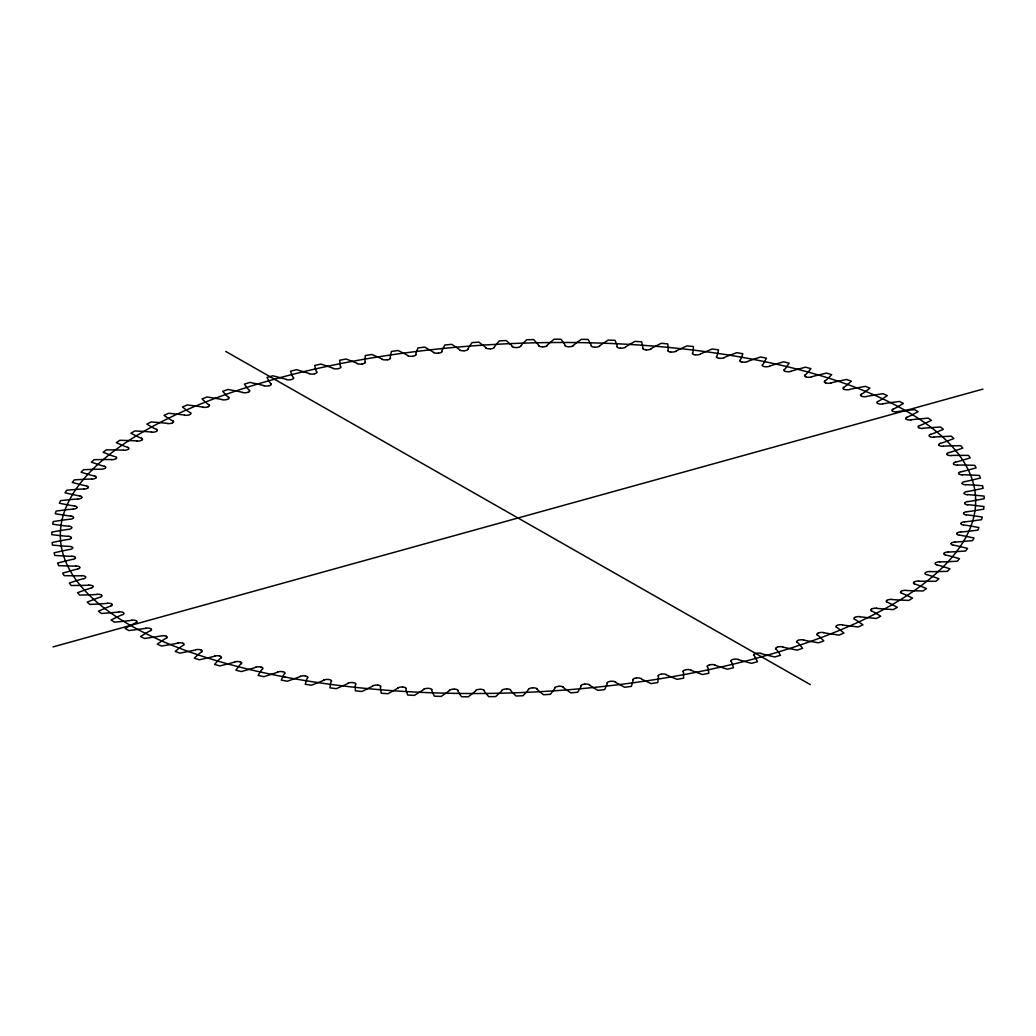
<?xml version="1.0" encoding="UTF-8"?>
<svg xmlns="http://www.w3.org/2000/svg" width="1036" height="1036" viewBox="0 0 1036 1036"><rect width="100%" height="100%" fill="white"/><g stroke="black" fill="none" stroke-linecap="round" stroke-linejoin="round"><path stroke-width="1.5" d="M380.458 686.713L380.458 686.777A144.47 55.05 -2.5 0 0 380.51 688.888L381.261 693.226L383.462 693.395L387.891 693.731L394.794 689.976A144.47 55.05 -2.5 0 0 397.707 688.215L398.122 687.956M390.222 358.158L390.235 357.86A144.47 55.05 -2.5 0 1 390.404 355.866L391.414 351.463L393.641 351.139L398.096 350.518L404.791 353.82A144.47 55.05 -2.5 0 1 407.601 355.4L407.99 355.633M633.087 679.681L633.048 679.979A144.47 55.05 -2.5 0 1 632.724 681.986L631.377 686.376L629.137 686.674L624.656 687.257L618.233 683.864A144.47 55.05 -2.5 0 1 615.552 682.258L615.177 682.012M668.078 350.544L668.103 350.259A144.47 55.05 -2.5 0 0 668.194 348.264L667.793 343.9L665.604 343.693L661.214 343.317L654.04 346.995A144.47 55.05 -2.5 0 0 651.009 348.731L650.634 348.964M355.555 684.2L355.529 684.356A144.47 55.05 -2.5 0 0 355.27 686.454L355.335 690.844L357.498 691.064L361.836 691.504L369.269 687.878A144.47 55.05 -2.5 0 0 372.429 686.182L372.882 685.923M415.76 354.623L415.812 354.325A144.47 55.05 -2.5 0 1 416.291 352.331L417.961 347.928L420.215 347.656L424.734 347.125L430.872 350.608A144.47 55.05 -2.5 0 1 433.424 352.253L433.786 352.486M607.368 682.944L607.303 683.19A144.47 55.05 -2.5 0 1 606.656 685.236L604.648 689.626L602.382 689.872L597.837 690.352L591.983 686.79A144.47 55.05 -2.5 0 1 589.575 685.12L589.277 684.9M692.695 353.276L692.773 352.978A144.47 55.05 -2.5 0 0 693.175 350.971L693.447 346.581L691.297 346.335L687.01 345.856L679.318 349.391A144.47 55.05 -2.5 0 0 676.042 351.062L675.86 351.152M441.647 351.618L441.737 351.359A144.47 55.05 -2.5 0 1 442.527 349.365L444.858 344.988L447.138 344.768L451.709 344.34L457.264 347.966A144.47 55.05 -2.5 0 1 459.544 349.663L459.855 349.922M331.222 681.196L331.144 681.416A144.47 55.05 -2.5 0 0 330.575 683.449L329.979 687.852L332.09 688.124L336.324 688.668L344.263 685.197A144.47 55.05 -2.5 0 0 347.669 683.566L348.148 683.32M716.731 356.565L716.847 356.267A144.47 55.05 -2.5 0 0 717.547 354.273L718.492 349.87L712.224 348.977L704.04 352.357A144.47 55.05 -2.5 0 0 700.53 353.962L700.336 354.053M581.338 685.625L581.261 685.806A144.47 55.05 -2.5 0 1 580.277 687.904L577.609 692.268L575.33 692.462L570.745 692.838L565.475 689.147A144.47 55.05 -2.5 0 1 563.338 687.412L563.079 687.179M307.524 677.622L307.394 677.881A144.47 55.05 -2.5 0 0 306.539 679.875L305.257 684.278L311.447 685.236L319.852 681.947A144.47 55.05 -2.5 0 0 323.478 680.38L323.996 680.134M467.78 349.261L467.922 348.964A144.47 55.05 -2.5 0 1 469.01 346.982L472.015 342.631L474.307 342.463L478.904 342.139L483.864 345.907A144.47 55.05 -2.5 0 1 485.858 347.669L486.13 347.928M740.131 360.295L740.235 360.114A144.47 55.05 -2.5 0 0 741.232 358.119L742.851 353.729L736.751 352.693L728.127 355.905A144.47 55.05 -2.5 0 0 724.397 357.433L723.853 357.666M555.089 687.723L554.972 687.943A144.47 55.05 -2.5 0 1 553.69 690.002L550.375 694.314L548.07 694.457L543.46 694.742L538.811 690.908A144.47 55.05 -2.5 0 1 536.959 689.108L536.7 688.849M284.563 673.478L284.447 673.659A144.47 55.05 -2.5 0 0 283.229 675.744L281.287 680.134L287.27 681.235L296.128 678.114A144.47 55.05 -2.5 0 0 299.961 676.625L300.518 676.404M494.107 347.448L494.289 347.151A144.47 55.05 -2.5 0 1 495.674 345.182L499.313 340.896L501.618 340.779L506.241 340.546L510.58 344.444A144.47 55.05 -2.5 0 1 512.289 346.257L512.522 346.529M528.723 689.251L528.515 689.536A144.47 55.05 -2.5 0 1 526.974 691.491L523.025 695.752L520.72 695.842L516.096 696.024L512.069 692.074A144.47 55.05 -2.5 0 1 510.502 690.222L510.295 689.95M762.638 364.801L762.846 364.504A144.47 55.05 -2.5 0 0 764.154 362.535L766.433 358.145L760.541 356.98L751.476 360.01A144.47 55.05 -2.5 0 0 747.539 361.46L747.189 361.59M262.38 668.855L262.289 668.958A144.47 55.05 -2.5 0 0 260.722 671.069L258.119 675.433L263.895 676.676L273.154 673.75A144.47 55.05 -2.5 0 0 277.195 672.338L277.777 672.118M520.512 346.218L520.732 345.933A144.47 55.05 -2.5 0 1 522.416 343.991L526.689 339.756L528.995 339.691L533.605 339.575L537.321 343.576A144.47 55.05 -2.5 0 1 538.733 345.441L538.927 345.713M502.318 690.17L502.188 690.313A144.47 55.05 -2.5 0 1 500.233 692.398L495.661 696.58L493.356 696.619L488.746 696.697L485.353 692.631A144.47 55.05 -2.5 0 1 484.084 690.753L483.916 690.468M784.369 369.71L784.628 369.425A144.47 55.05 -2.5 0 0 786.22 367.469L789.16 363.131L783.488 361.81L774.034 364.646A144.47 55.05 -2.5 0 0 769.89 366.019L769.528 366.148M546.93 345.558L547.176 345.312A144.47 55.05 -2.5 0 1 549.145 343.382L554.027 339.238L556.332 339.225L560.929 339.212L563.998 343.317A144.47 55.05 -2.5 0 1 565.112 345.221L565.267 345.493M241.129 663.636L240.922 663.856A144.47 55.05 -2.5 0 0 239.109 665.863L235.845 670.188L241.388 671.561L251.036 668.829A144.47 55.05 -2.5 0 0 255.27 667.508L255.879 667.301M475.951 690.507L475.666 690.792A144.47 55.05 -2.5 0 1 473.556 692.695L468.363 696.788L466.07 696.788L461.486 696.749L458.741 692.592A144.47 55.05 -2.5 0 1 457.77 690.675L457.679 690.468M805.192 375.136L805.477 374.864A144.47 55.05 -2.5 0 0 807.368 372.934L810.942 368.635L805.529 367.197L795.7 369.826A144.47 55.05 -2.5 0 0 791.387 371.108L791.154 371.173M220.759 658.002L220.526 658.21A144.47 55.05 -2.5 0 0 218.454 660.152L214.556 664.426L219.852 665.928L229.837 663.403A144.47 55.05 -2.5 0 0 234.24 662.159L234.874 661.978M573.193 345.545L573.504 345.273A144.47 55.05 -2.5 0 1 575.757 343.395L581.248 339.342L583.527 339.368L588.098 339.458L590.507 343.654A144.47 55.05 -2.5 0 1 591.336 345.584L591.439 345.882M449.741 690.248L449.417 690.52A144.47 55.05 -2.5 0 1 447.034 692.385L441.245 696.386L438.966 696.322L434.421 696.192L432.336 691.957A144.47 55.05 -2.5 0 1 431.675 690.002L431.598 689.756M825.006 381.067L825.342 380.782A144.47 55.05 -2.5 0 0 827.518 378.891L831.727 374.656L826.573 373.089L816.407 375.511A144.47 55.05 -2.5 0 0 811.926 376.703L811.369 376.858M201.489 651.799L201.269 651.968A144.47 55.05 -2.5 0 0 198.834 653.949L194.302 658.145L199.326 659.777L209.635 657.471A144.47 55.05 -2.5 0 0 214.193 656.319L214.853 656.151M599.3 346.102L599.65 345.83A144.47 55.05 -2.5 0 1 602.175 343.991L608.249 340.054L610.502 340.145L615.021 340.326L616.783 344.6A144.47 55.05 -2.5 0 1 617.301 346.555L617.352 346.84M423.776 689.393L423.543 689.562A144.47 55.05 -2.5 0 1 420.745 691.478L414.387 695.363L412.147 695.26L407.653 695.014L406.229 690.714A144.47 55.05 -2.5 0 1 405.866 688.746L405.84 688.526M843.77 387.451L844.146 387.192A144.47 55.05 -2.5 0 0 846.593 385.34L851.424 381.183L846.554 379.487L836.091 381.688A144.47 55.05 -2.5 0 0 831.468 382.776L830.794 382.944M625.226 347.19L625.511 346.995A144.47 55.05 -2.5 0 1 628.295 345.195L634.938 341.375L637.166 341.517L641.621 341.815L642.708 346.128A144.47 55.05 -2.5 0 1 642.916 348.109L642.929 348.407M183.23 645.221L182.983 645.376A144.47 55.05 -2.5 0 0 180.303 647.28L175.175 651.385L179.901 653.146L190.494 651.048A144.47 55.05 -2.5 0 0 195.195 650.012M861.421 394.302L861.835 394.043A144.47 55.05 -2.5 0 0 864.542 392.23L869.968 388.176L865.397 386.363L854.687 388.332A144.47 55.05 -2.5 0 0 849.921 389.329L849.494 389.419M166.174 638.15L165.799 638.383A144.47 55.05 -2.5 0 0 162.95 640.157L157.226 644.172L161.655 646.037L172.481 644.185A144.47 55.05 -2.5 0 0 177.298 643.239L177.998 643.097M877.88 401.567L878.321 401.32A144.47 55.05 -2.5 0 0 881.299 399.572L887.308 395.61L883.048 393.693L872.105 395.428A144.47 55.05 -2.5 0 0 867.223 396.322L866.782 396.399M150.324 630.678L149.974 630.872A144.47 55.05 -2.5 0 0 146.814 632.62L140.52 636.518L144.626 638.487L155.659 636.868A144.47 55.05 -2.5 0 0 160.593 636.039L161.305 635.91A4.61 1.761 -2.5 0 1 166.11 636.13M893.097 409.233L893.576 409A144.47 55.05 -2.5 0 0 896.8 407.303L903.379 403.47L899.429 401.45L888.318 402.939A144.47 55.05 -2.5 0 0 883.332 403.729L883.06 403.768M135.807 622.791L135.366 622.999A144.47 55.05 -2.5 0 0 131.96 624.682L125.11 628.451L128.878 630.535L140.08 629.15A144.47 55.05 -2.5 0 0 145.105 628.425L145.843 628.308M907.018 417.288L907.536 417.055A144.47 55.05 -2.5 0 0 910.994 415.423L918.116 411.719L914.516 409.608L903.237 410.852A144.47 55.05 -2.5 0 0 898.173 411.525L897.435 411.629M122.274 614.685L122.067 614.762A144.47 55.05 -2.5 0 0 118.441 616.381L111.059 620.007L114.478 622.183L125.809 621.056A144.47 55.05 -2.5 0 0 130.912 620.434L131.65 620.344M919.605 425.679L920.149 425.459A144.47 55.05 -2.5 0 0 923.827 423.905L931.468 420.344L928.217 418.13L916.847 419.14A144.47 55.05 -2.5 0 0 911.719 419.697L911.058 419.774M110.438 606.086L110.153 606.202A144.47 55.05 -2.5 0 0 106.294 607.743L98.407 611.214L101.476 613.48L112.898 612.6A144.47 55.05 -2.5 0 0 118.052 612.095L118.803 612.017M930.807 434.395L931.377 434.175A144.47 55.05 -2.5 0 0 935.275 432.698L943.395 429.305L940.52 427.013L929.072 427.764A144.47 55.05 -2.5 0 0 923.892 428.205L923.231 428.269M99.857 597.254L99.624 597.332A144.47 55.05 -2.5 0 0 95.571 598.795L87.205 602.11L89.899 604.441L101.373 603.82A144.47 55.05 -2.5 0 0 106.566 603.431L107.317 603.366M940.584 443.382L941.193 443.188A144.47 55.05 -2.5 0 0 945.272 441.802L953.858 438.565L951.359 436.195L939.872 436.7A144.47 55.05 -2.5 0 0 934.666 437.024L933.915 437.075M90.87 588.085L90.559 588.189A144.47 55.05 -2.5 0 0 86.299 589.562L77.493 592.696L79.811 595.104L91.285 594.742A144.47 55.05 -2.5 0 0 96.503 594.47L97.267 594.418M948.898 452.641L949.533 452.46A144.47 55.05 -2.5 0 0 953.806 451.152L962.82 448.109L960.696 445.674L949.235 445.907A144.47 55.05 -2.5 0 0 944.016 446.127L943.252 446.166M53.043 646.904L982.97 389.096M83.281 578.71L82.958 578.8A144.47 55.05 -2.5 0 0 78.516 580.082L69.295 583.035L71.225 585.508L82.673 585.392A144.47 55.05 -2.5 0 0 87.892 585.236L88.656 585.21M955.736 462.134L956.396 461.952A144.47 55.05 -2.5 0 0 960.825 460.735L970.253 457.886L968.518 455.387L957.096 455.374A144.47 55.05 -2.5 0 0 951.89 455.464L951.216 455.49M77.441 569.062L76.768 569.23A144.47 55.05 -2.5 0 0 72.248 570.396L62.639 573.154L64.18 575.666L75.55 575.822A144.47 55.05 -2.5 0 0 80.756 575.783L81.52 575.77M961.058 471.807L961.745 471.639A144.47 55.05 -2.5 0 0 966.329 470.525L976.119 467.871L974.785 465.332L963.454 465.047A144.47 55.05 -2.5 0 0 958.261 465.034L957.497 465.034M72.792 559.323L72.274 559.44A144.47 55.05 -2.5 0 0 67.521 560.528L57.563 563.079L58.689 565.643L69.969 566.044A144.47 55.05 -2.5 0 0 75.136 566.122L75.9 566.135M964.853 481.636L965.552 481.494A144.47 55.05 -2.5 0 0 970.279 480.471L980.406 478.036L979.473 475.446L968.272 474.915A144.47 55.05 -2.5 0 0 963.13 474.773L962.366 474.76M69.49 549.468L69.14 549.533A144.47 55.05 -2.5 0 0 64.349 550.505L54.066 552.835L54.791 555.438L65.928 556.112A144.47 55.05 -2.5 0 0 71.044 556.306L71.795 556.319M967.119 491.595L967.831 491.465A144.47 55.05 -2.5 0 0 972.687 490.546L983.112 488.332L982.944 487.451L982.581 485.716L971.535 484.926A144.47 55.05 -2.5 0 0 966.446 484.667L965.798 484.641M362.199 363.921L362.561 363.856A4.61 1.761 -2.5 0 0 365.488 362.224M68 539.458L67.728 539.497A144.47 55.05 -2.5 0 0 62.73 540.378L52.163 542.488L52.266 543.369L52.499 545.117L63.442 546.037A144.47 55.05 -2.5 0 0 68.493 546.348L69.231 546.386A4.61 1.761 -2.5 0 1 72.65 547.604M387.322 359.725L387.05 359.777A4.61 1.761 -2.5 0 1 382.297 359.427M967.831 501.644L968.556 501.528A144.47 55.05 -2.5 0 0 973.516 500.725L984.2 498.73L984.174 497.85L984.07 496.089L973.244 495.04A144.47 55.05 -2.5 0 0 968.233 494.677L967.585 494.625M68.052 529.357L67.69 529.422A144.47 55.05 -2.5 0 0 62.691 530.173L51.878 532.051L51.839 532.931L51.8 534.693L62.523 535.871A144.47 55.05 -2.5 0 0 67.482 536.298L68.221 536.35M966.989 511.758L967.728 511.654A144.47 55.05 -2.5 0 0 972.765 510.955L983.682 509.194L983.786 508.313L983.967 506.539L973.374 505.244A144.47 55.05 -2.5 0 0 968.466 504.765L967.741 504.7M69.671 519.23L69.295 519.282A144.47 55.05 -2.5 0 0 64.206 519.93L53.199 521.561L53.017 522.455L52.706 524.216L63.17 525.64A144.47 55.05 -2.5 0 0 68.026 526.184L68.752 526.249M438.306 353.108L438.021 353.134A4.61 1.761 -2.5 0 1 433.475 352.577M964.594 521.885L965.345 521.794A144.47 55.05 -2.5 0 0 970.46 521.212L981.571 519.683L982.257 517.029L971.936 515.488A144.47 55.05 -2.5 0 0 967.132 514.892L966.42 514.814M73.103 509.077L72.533 509.129A144.47 55.05 -2.5 0 0 67.301 509.673L56.112 511.072L55.232 513.726L65.385 515.384A144.47 55.05 -2.5 0 0 70.124 516.045L70.837 516.122M960.67 531.999L961.421 531.934A144.47 55.05 -2.5 0 0 966.588 531.455L977.855 530.173L978.942 527.531L968.945 525.744A144.47 55.05 -2.5 0 0 964.257 525.032L963.661 524.954M559 686.363L558.624 686.389A4.61 1.761 -2.5 0 0 554.752 687.697M77.609 498.989L77.13 499.028A144.47 55.05 -2.5 0 0 71.95 499.443L60.632 500.595L59.337 503.237L69.166 505.141A144.47 55.05 -2.5 0 0 73.776 505.905L74.462 506.008M490.494 348.743L490.196 348.769A4.61 1.761 -2.5 0 1 485.806 348.005M955.218 542.061L955.982 542.009A144.47 55.05 -2.5 0 0 961.175 541.647L972.545 540.624L974.034 537.995L964.386 535.975A144.47 55.05 -2.5 0 0 959.854 535.159L959.595 535.12M84.097 488.94L83.437 488.966A144.47 55.05 -2.5 0 0 78.127 489.277L66.718 490.183L65.022 492.812L74.488 494.936A144.47 55.05 -2.5 0 0 78.943 495.804L79.604 495.933M948.251 552.046L949.015 552.02A144.47 55.05 -2.5 0 0 954.234 551.774L965.682 550.997L967.559 548.381L958.287 546.14A144.47 55.05 -2.5 0 0 953.923 545.221L953.353 545.104M91.712 479.008L91.038 479.033A144.47 55.05 -2.5 0 0 85.82 479.215L74.359 479.862L72.287 482.465L81.352 484.809A144.47 55.05 -2.5 0 0 85.638 485.793L86.273 485.923M506.565 688.979L506.19 688.992A4.61 1.761 -2.5 0 0 501.981 690.131M939.807 561.913L940.571 561.9A144.47 55.05 -2.5 0 0 945.79 561.771L957.264 561.253L959.543 558.676L950.685 556.215A144.47 55.05 -2.5 0 0 946.477 555.192L946.088 555.102M929.914 571.626L930.665 571.626A144.47 55.05 -2.5 0 0 935.871 571.626L947.344 571.354L949.986 568.816L941.582 566.148A144.47 55.05 -2.5 0 0 937.567 565.021L937.192 564.931M111.499 459.583L110.93 459.57A144.47 55.05 -2.5 0 0 105.659 459.531L94.198 459.66L91.362 462.173L99.547 464.944A144.47 55.05 -2.5 0 0 103.458 466.122L104.04 466.291M918.595 581.157L919.346 581.183A144.47 55.05 -2.5 0 0 924.5 581.287L935.935 581.287L938.953 578.787L931.014 575.925A144.47 55.05 -2.5 0 0 927.207 574.708L926.857 574.591M123.608 450.168L122.857 450.129A144.47 55.05 -2.5 0 0 117.728 449.974L106.332 449.844L103.134 452.305L110.826 455.27A144.47 55.05 -2.5 0 0 114.53 456.539M620.499 348.122L620.771 348.135A4.61 1.761 -2.5 0 0 625.42 347.319M906.267 590.494L906.642 590.507A144.47 55.05 -2.5 0 0 911.745 590.727L923.089 590.986L926.469 588.552L919.023 585.495A144.47 55.05 -2.5 0 0 915.435 584.187L915.241 584.11M136.894 440.96L136.338 440.935A144.47 55.05 -2.5 0 0 131.171 440.637L119.891 440.261L116.33 442.657L123.504 445.804A144.47 55.05 -2.5 0 0 126.988 447.163L127.506 447.358M646.127 349.779L645.765 349.754A4.61 1.761 -2.5 0 1 642.566 348.42M891.854 599.533L892.592 599.585A144.47 55.05 -2.5 0 0 897.629 599.922L908.844 600.44L912.574 598.07L905.658 594.832A144.47 55.05 -2.5 0 0 902.291 593.434L901.851 593.265M151.67 432.051L150.945 431.986A144.47 55.05 -2.5 0 0 145.959 431.585L134.809 430.937L130.912 433.268L137.555 436.596A144.47 55.05 -2.5 0 0 140.792 438.034L141.284 438.241M876.534 608.313L877.246 608.391A144.47 55.05 -2.5 0 0 882.193 608.844L893.252 609.608L897.318 607.316L890.947 603.91A144.47 55.05 -2.5 0 0 887.826 602.434L887.425 602.24M670.68 351.968L671.043 351.994A4.61 1.761 -2.5 0 0 675.848 351.385M167.534 423.4L166.913 423.335A144.47 55.05 -2.5 0 0 162.017 422.817L151.062 421.924L146.827 424.177L152.914 427.674A144.47 55.05 -2.5 0 0 155.905 429.189L156.358 429.409M695.247 354.765L695.337 354.778A4.61 1.761 -2.5 0 0 700.284 354.286M859.971 616.783L860.67 616.873A144.47 55.05 -2.5 0 0 865.513 617.443L876.365 618.466L880.755 616.252L874.967 612.69A144.47 55.05 -2.5 0 0 872.092 611.136L871.768 610.968M184.434 415.06L184.084 415.009A144.47 55.05 -2.5 0 0 179.306 414.387L168.57 413.247L164.025 415.41L169.516 419.049A144.47 55.05 -2.5 0 0 172.261 420.642L172.675 420.875M842.747 624.993L842.915 625.019A144.47 55.05 -2.5 0 0 847.629 625.705L858.248 626.974L862.936 624.85L857.743 621.147A144.47 55.05 -2.5 0 0 855.127 619.515L854.726 619.282M305.206 675.964L305.542 676.029A4.61 1.761 -2.5 0 1 307.886 677.596M203.082 407.161L202.409 407.044A144.47 55.05 -2.5 0 0 197.759 406.319L187.283 404.921L182.44 406.993L187.335 410.774A144.47 55.05 -2.5 0 0 189.808 412.432L190.197 412.665M823.374 632.672L824.034 632.802A144.47 55.05 -2.5 0 0 828.606 633.592L838.953 635.107L843.939 633.087L839.341 629.24A144.47 55.05 -2.5 0 0 837.01 627.544L836.648 627.298M741.931 361.991L742.268 362.056A4.61 1.761 -2.5 0 0 747.202 361.771M222.144 399.533L221.821 399.469A144.47 55.05 -2.5 0 0 217.327 398.627L207.135 396.982L202.007 398.951L206.293 402.862A144.47 55.05 -2.5 0 0 208.495 404.584L208.832 404.83M803.47 640.041L804.104 640.183A144.47 55.05 -2.5 0 0 808.52 641.077L818.557 642.825L823.814 640.908L819.852 636.946A144.47 55.05 -2.5 0 0 817.78 635.197L817.469 634.938M242.812 392.424L242.256 392.294A144.47 55.05 -2.5 0 0 237.93 391.349L228.062 389.471L222.675 391.336L226.314 395.351A144.47 55.05 -2.5 0 0 228.244 397.125L228.542 397.384M94.431 476.029L93.965 475.925A144.47 55.05 -2.5 0 1 89.705 474.799L81.067 472.248L83.527 469.684L95.014 469.295A144.47 55.05 -2.5 0 1 100.22 469.217L100.984 469.217A4.61 1.761 -2.5 0 0 105.322 468.181M785.871 371.432L785.948 371.458A4.61 1.761 -2.5 0 0 790.96 371.406M782.568 646.982L783.177 647.137A144.47 55.05 -2.5 0 0 787.438 648.135L797.124 650.129L802.628 648.329L799.3 644.25A144.47 55.05 -2.5 0 0 797.526 642.449L797.28 642.216M264.025 385.651L263.727 385.573A144.47 55.05 -2.5 0 0 259.492 384.498L249.987 382.401L244.354 384.149L247.358 388.267A144.47 55.05 -2.5 0 0 248.99 390.093L249.249 390.352M760.761 653.483L761.343 653.651A144.47 55.05 -2.5 0 0 765.41 654.752L774.721 656.966L780.471 655.283L777.79 651.126A144.47 55.05 -2.5 0 0 776.314 649.274L776.106 649.028M286.48 379.448L285.91 379.267A144.47 55.05 -2.5 0 0 281.947 378.127L272.831 375.796L266.977 377.415L269.321 381.624A144.47 55.05 -2.5 0 0 270.668 383.501L270.875 383.773M738.189 659.543L738.681 659.699A144.47 55.05 -2.5 0 0 742.54 660.89L751.437 663.338L757.407 661.771L755.386 657.536M309.246 373.556L309.039 373.491A144.47 55.05 -2.5 0 0 305.219 372.222L296.529 369.684L290.469 371.173L292.152 375.446A144.47 55.05 -2.5 0 0 293.188 377.363L293.356 377.635M714.723 665.06L715.241 665.254A144.47 55.05 -2.5 0 0 718.893 666.549L727.35 669.191L733.514 667.754L732.167 663.454A144.47 55.05 -2.5 0 0 731.274 661.525L731.17 661.318M333.009 368.259L332.815 368.181A144.47 55.05 -2.5 0 0 329.215 366.822L320.992 364.076L318.894 364.53L314.737 365.436L315.747 369.774A144.47 55.05 -2.5 0 0 316.485 371.717L316.615 372.002M690.636 670.111L691.129 670.305A144.47 55.05 -2.5 0 0 694.56 671.691L702.537 674.54L704.661 674.099L708.883 673.232L708.197 668.88A144.47 55.05 -2.5 0 0 707.614 666.925L707.523 666.679M357.407 363.468L357.29 363.416A144.47 55.05 -2.5 0 0 353.872 361.952L346.128 359L343.978 359.414L339.704 360.23L340.054 364.594A144.47 55.05 -2.5 0 0 340.481 366.563L340.572 366.861M665.967 674.617L666.42 674.837A144.47 55.05 -2.5 0 0 669.606 676.301L677.104 679.331L679.266 678.956L683.592 678.179L683.579 673.788A144.47 55.05 -2.5 0 0 683.307 671.82L683.242 671.522M382.53 359.298L382.154 359.103A144.47 55.05 -2.5 0 0 379.085 357.614L371.859 354.48L369.671 354.83L365.294 355.568L364.97 359.958A144.47 55.05 -2.5 0 0 365.099 361.952L365.138 362.237M225.744 351.437L810.282 684.576M754.027 655.399L754.195 655.633A144.47 55.05 -2.5 0 1 755.386 657.536M658.404 675.873L658.417 676.171A144.47 55.05 -2.5 0 1 658.391 678.166L657.73 682.556L655.529 682.905L651.1 683.579L644.133 680.354A144.47 55.05 -2.5 0 1 641.193 678.826M559 686.246A4.61 1.761 -2.5 0 1 563.377 687.075M580.989 685.612A4.61 1.761 -2.5 0 1 584.615 684.097M585.029 684.058A4.61 1.761 -2.5 0 1 589.549 684.796M607.018 682.931A4.61 1.761 -2.5 0 1 610.411 681.351M610.826 681.299A4.61 1.761 -2.5 0 1 615.488 681.934M632.737 679.694A4.61 1.761 -2.5 0 1 635.91 678.049M636.311 677.984A4.61 1.761 -2.5 0 1 641.077 678.502M658.054 675.886A4.61 1.761 -2.5 0 1 660.981 674.19M661.382 674.112A4.61 1.761 -2.5 0 1 666.252 674.527M682.892 671.548A4.61 1.761 -2.5 0 1 685.573 669.787M685.962 669.709A4.61 1.761 -2.5 0 1 690.908 670.007M707.161 666.666A4.61 1.761 -2.5 0 1 709.582 664.866M709.958 664.775A4.61 1.761 -2.5 0 1 714.982 664.957M730.781 661.279A4.61 1.761 -2.5 0 1 732.931 659.44M733.307 659.349A4.61 1.761 -2.5 0 1 738.357 659.414M753.664 655.399A4.61 1.761 -2.5 0 1 755.542 653.522M755.904 653.418A4.61 1.761 -2.5 0 1 760.994 653.366M775.731 649.054A4.61 1.761 -2.5 0 1 777.337 647.137M777.673 647.034A4.61 1.761 -2.5 0 1 782.776 646.865M796.917 642.242A4.61 1.761 -2.5 0 1 798.225 640.313M798.562 640.196A4.61 1.761 -2.5 0 1 803.651 639.911M817.132 635.003A4.61 1.761 -2.5 0 1 818.155 633.061M818.466 632.944A4.61 1.761 -2.5 0 1 823.542 632.543M836.324 627.376A4.61 1.761 -2.5 0 1 837.049 625.42M837.347 625.291A4.61 1.761 -2.5 0 1 842.385 624.786M854.428 619.36A4.61 1.761 -2.5 0 1 854.855 617.404M855.127 617.262A4.61 1.761 -2.5 0 1 860.1 616.653M871.354 610.994A4.61 1.761 -2.5 0 1 871.483 609.038M871.742 608.896A4.61 1.761 -2.5 0 1 876.65 608.184M887.075 602.304A4.61 1.761 -2.5 0 1 886.894 600.362M887.14 600.22A4.61 1.761 -2.5 0 1 891.944 599.391M901.514 593.33A4.61 1.761 -2.5 0 1 901.048 591.414M901.255 591.258A4.61 1.761 -2.5 0 1 905.969 590.326M914.633 584.097A4.61 1.761 -2.5 0 1 913.869 582.206M914.063 582.051A4.61 1.761 -2.5 0 1 918.647 581.015M926.391 574.63A4.61 1.761 -2.5 0 1 925.329 572.766M925.498 572.61A4.61 1.761 -2.5 0 1 929.939 571.483M936.738 564.983A4.61 1.761 -2.5 0 1 935.378 563.144M935.534 562.988A4.61 1.761 -2.5 0 1 939.82 561.771M945.635 555.154A4.61 1.761 -2.5 0 1 944.003 553.379M944.12 553.211A4.61 1.761 -2.5 0 1 948.238 551.903M953.068 545.208A4.61 1.761 -2.5 0 1 951.152 543.473M951.255 543.317A4.61 1.761 -2.5 0 1 955.179 541.932M958.999 535.172A4.61 1.761 -2.5 0 1 956.798 533.488M956.875 533.333A4.61 1.761 -2.5 0 1 960.605 531.856M963.402 525.071A4.61 1.761 -2.5 0 1 960.942 523.452M960.994 523.297A4.61 1.761 -2.5 0 1 964.516 521.743M966.277 514.944A4.61 1.761 -2.5 0 1 963.558 513.39M963.584 513.234A4.61 1.761 -2.5 0 1 966.886 511.629M967.611 504.83A4.61 1.761 -2.5 0 1 964.645 503.354M964.645 503.198A4.61 1.761 -2.5 0 1 967.702 501.515M967.391 494.755A4.61 1.761 -2.5 0 1 964.179 493.356M964.153 493.201A4.61 1.761 -2.5 0 1 966.976 491.478M965.617 484.77A4.61 1.761 -2.5 0 1 962.185 483.462M962.133 483.294A4.61 1.761 -2.5 0 1 964.697 481.52M962.302 474.889A4.61 1.761 -2.5 0 1 958.65 473.672M958.585 473.517A4.61 1.761 -2.5 0 1 960.877 471.691M957.458 465.164A4.61 1.761 -2.5 0 1 953.599 464.037M953.508 463.882A4.61 1.761 -2.5 0 1 955.542 462.017M951.1 455.62A4.61 1.761 -2.5 0 1 947.059 454.584M946.943 454.441A4.61 1.761 -2.5 0 1 948.691 452.538M943.239 446.296A4.61 1.761 -2.5 0 1 939.03 445.363M938.888 445.208A4.61 1.761 -2.5 0 1 940.351 443.291M933.928 437.218A4.61 1.761 -2.5 0 1 929.551 436.376M929.383 436.234A4.61 1.761 -2.5 0 1 930.561 434.291M923.18 428.412A4.61 1.761 -2.5 0 1 918.647 427.687M918.466 427.544A4.61 1.761 -2.5 0 1 919.346 425.589M911.02 419.917A4.61 1.761 -2.5 0 1 906.37 419.295M906.163 419.166A4.61 1.761 -2.5 0 1 906.746 417.21M897.526 411.758A4.61 1.761 -2.5 0 1 892.747 411.253M892.514 411.124A4.61 1.761 -2.5 0 1 892.812 409.168M882.711 403.975A4.61 1.761 -2.5 0 1 877.842 403.574M877.583 403.444A4.61 1.761 -2.5 0 1 877.57 401.502M866.64 396.581A4.61 1.761 -2.5 0 1 861.693 396.283M861.421 396.166A4.61 1.761 -2.5 0 1 861.11 394.237M849.365 389.601A4.61 1.761 -2.5 0 1 844.353 389.419M844.068 389.316A4.61 1.761 -2.5 0 1 843.459 387.399M830.95 383.061A4.61 1.761 -2.5 0 1 825.886 382.996M825.588 382.906A4.61 1.761 -2.5 0 1 824.682 381.015M811.46 376.987A4.61 1.761 -2.5 0 1 806.371 377.052M806.047 376.949A4.61 1.761 -2.5 0 1 804.842 375.11M785.521 371.497A4.61 1.761 -2.5 0 1 784.032 369.684M769.515 366.33A4.61 1.761 -2.5 0 1 764.413 366.615M764.063 366.537A4.61 1.761 -2.5 0 1 762.289 364.776M741.763 362.108A4.61 1.761 -2.5 0 1 739.717 360.399M724.099 357.757A4.61 1.761 -2.5 0 1 719.062 358.262M718.686 358.21A4.61 1.761 -2.5 0 1 716.368 356.552M694.923 354.856A4.61 1.761 -2.5 0 1 692.346 353.276M670.551 352.072A4.61 1.761 -2.5 0 1 667.715 350.556M650.867 349.067A4.61 1.761 -2.5 0 1 646.05 349.896M620.305 348.225A4.61 1.761 -2.5 0 1 616.99 346.879M599.611 346.166A4.61 1.761 -2.5 0 1 595.027 347.202M594.612 347.19A4.61 1.761 -2.5 0 1 591.077 345.907M573.517 345.597A4.61 1.761 -2.5 0 1 569.075 346.723M568.66 346.723A4.61 1.761 -2.5 0 1 564.918 345.545M547.228 345.635A4.61 1.761 -2.5 0 1 542.942 346.853M542.54 346.853A4.61 1.761 -2.5 0 1 538.59 345.765M520.836 346.257A4.61 1.761 -2.5 0 1 516.731 347.565M516.316 347.578A4.61 1.761 -2.5 0 1 512.185 346.594M494.444 347.474A4.61 1.761 -2.5 0 1 490.52 348.86M468.13 349.274A4.61 1.761 -2.5 0 1 464.4 350.751M463.986 350.79A4.61 1.761 -2.5 0 1 459.531 350M441.983 351.67A4.61 1.761 -2.5 0 1 438.474 353.211M416.109 354.623A4.61 1.761 -2.5 0 1 412.82 356.242M412.406 356.293A4.61 1.761 -2.5 0 1 407.692 355.724M390.572 358.145A4.61 1.761 -2.5 0 1 387.516 359.829M362.276 364.024A4.61 1.761 -2.5 0 1 357.368 363.675M340.922 366.835A4.61 1.761 -2.5 0 1 338.371 368.622M337.982 368.699A4.61 1.761 -2.5 0 1 332.996 368.466M316.964 371.963A4.61 1.761 -2.5 0 1 314.672 373.789M314.296 373.879A4.61 1.761 -2.5 0 1 309.259 373.763M293.706 377.609A4.61 1.761 -2.5 0 1 291.686 379.461M291.336 379.565A4.61 1.761 -2.5 0 1 286.247 379.552M271.225 383.721A4.61 1.761 -2.5 0 1 269.477 385.625M269.127 385.716A4.61 1.761 -2.5 0 1 264.025 385.832M249.585 390.3A4.61 1.761 -2.5 0 1 248.122 392.23M247.785 392.333A4.61 1.761 -2.5 0 1 242.683 392.566M228.865 397.332A4.61 1.761 -2.5 0 1 227.7 399.274M227.389 399.391A4.61 1.761 -2.5 0 1 222.3 399.728M209.155 404.765A4.61 1.761 -2.5 0 1 208.288 406.721M207.977 406.837A4.61 1.761 -2.5 0 1 202.926 407.29M190.507 412.6A4.61 1.761 -2.5 0 1 189.925 414.555M189.64 414.685A4.61 1.761 -2.5 0 1 184.641 415.242M172.986 420.784A4.61 1.761 -2.5 0 1 172.701 422.74M172.442 422.882A4.61 1.761 -2.5 0 1 167.495 423.556M156.656 429.318A4.61 1.761 -2.5 0 1 156.669 431.261M156.423 431.403A4.61 1.761 -2.5 0 1 151.567 432.18M141.569 438.15A4.61 1.761 -2.5 0 1 141.893 440.08M141.66 440.222A4.61 1.761 -2.5 0 1 136.907 441.103M127.778 447.254A4.61 1.761 -2.5 0 1 128.399 449.171M128.192 449.313A4.61 1.761 -2.5 0 1 123.543 450.297M115.333 456.617A4.61 1.761 -2.5 0 1 116.252 458.495M116.071 458.65A4.61 1.761 -2.5 0 1 111.564 459.725M104.286 466.174A4.61 1.761 -2.5 0 1 105.491 468.026M94.652 475.925A4.61 1.761 -2.5 0 1 96.154 477.725M96.011 477.881A4.61 1.761 -2.5 0 1 91.816 479.15M86.48 485.806A4.61 1.761 -2.5 0 1 88.267 487.567M88.151 487.723A4.61 1.761 -2.5 0 1 84.123 489.07M79.798 495.804A4.61 1.761 -2.5 0 1 81.857 497.513M81.766 497.668A4.61 1.761 -2.5 0 1 77.933 499.106M74.631 505.879A4.61 1.761 -2.5 0 1 76.962 507.523M76.897 507.692A4.61 1.761 -2.5 0 1 73.271 509.194M70.992 516.006A4.61 1.761 -2.5 0 1 73.582 517.586M73.543 517.741A4.61 1.761 -2.5 0 1 70.124 519.321M71.717 527.79A4.61 1.761 -2.5 0 1 68.531 529.435M68.881 526.12A4.61 1.761 -2.5 0 1 71.73 527.635M71.432 537.813A4.61 1.761 -2.5 0 1 68.493 539.51M68.324 536.221A4.61 1.761 -2.5 0 1 71.419 537.658M72.675 547.759A4.61 1.761 -2.5 0 1 69.995 549.52M75.473 557.614A4.61 1.761 -2.5 0 1 73.038 559.414M71.873 556.19A4.61 1.761 -2.5 0 1 75.408 557.459M79.785 567.327A4.61 1.761 -2.5 0 1 77.622 569.165M75.952 565.993A4.61 1.761 -2.5 0 1 79.707 567.171M85.612 576.871A4.61 1.761 -2.5 0 1 83.722 578.748M81.559 575.627A4.61 1.761 -2.5 0 1 85.509 576.715M92.929 586.208A4.61 1.761 -2.5 0 1 91.323 588.111M88.669 585.068A4.61 1.761 -2.5 0 1 92.8 586.065M101.709 595.311A4.61 1.761 -2.5 0 1 100.388 597.241M97.254 594.275A4.61 1.761 -2.5 0 1 101.554 595.169M111.927 604.156A4.61 1.761 -2.5 0 1 110.891 606.099M107.291 603.224A4.61 1.761 -2.5 0 1 111.746 604.014M123.543 612.69A4.61 1.761 -2.5 0 1 122.805 614.646M118.751 611.875A4.61 1.761 -2.5 0 1 123.336 612.561M136.519 620.901A4.61 1.761 -2.5 0 1 136.079 622.856M131.585 620.201A4.61 1.761 -2.5 0 1 136.299 620.771M150.803 628.761A4.61 1.761 -2.5 0 1 150.673 630.717M145.739 628.179A4.61 1.761 -2.5 0 1 150.57 628.645M166.369 636.246A4.61 1.761 -2.5 0 1 166.524 638.189M183.126 643.317A4.61 1.761 -2.5 0 1 183.592 645.234M177.868 642.967A4.61 1.761 -2.5 0 1 182.854 643.201M201.062 649.948A4.61 1.761 -2.5 0 1 201.813 651.851M195.713 649.727A4.61 1.761 -2.5 0 1 200.764 649.844M220.072 656.138A4.61 1.761 -2.5 0 1 221.121 658.002M214.685 656.034A4.61 1.761 -2.5 0 1 219.761 656.034M240.119 661.836A4.61 1.761 -2.5 0 1 241.466 663.675M234.68 661.862A4.61 1.761 -2.5 0 1 239.782 661.758M261.111 667.054A4.61 1.761 -2.5 0 1 262.743 668.842M255.672 667.197A4.61 1.761 -2.5 0 1 260.774 666.977M282.996 671.755A4.61 1.761 -2.5 0 1 284.913 673.491M277.557 672.014A4.61 1.761 -2.5 0 1 282.647 671.678M300.272 676.314A4.61 1.761 -2.5 0 1 305.335 675.86M323.75 680.056A4.61 1.761 -2.5 0 1 328.749 679.486M329.124 679.538A4.61 1.761 -2.5 0 1 331.585 681.157M353.211 682.607A4.61 1.761 -2.5 0 1 355.918 684.161M347.876 683.242A4.61 1.761 -2.5 0 1 352.81 682.569M372.61 685.858A4.61 1.761 -2.5 0 1 377.467 685.068M377.868 685.107A4.61 1.761 -2.5 0 1 380.821 686.583M397.837 687.891A4.61 1.761 -2.5 0 1 402.59 687.01M402.991 687.036A4.61 1.761 -2.5 0 1 406.19 688.435M423.465 689.341A4.61 1.761 -2.5 0 1 428.114 688.357M428.515 688.37A4.61 1.761 -2.5 0 1 431.947 689.691M449.43 690.196A4.61 1.761 -2.5 0 1 453.936 689.121M454.364 689.121A4.61 1.761 -2.5 0 1 458.003 690.352M475.641 690.468A4.61 1.761 -2.5 0 1 479.992 689.29M480.419 689.29A4.61 1.761 -2.5 0 1 484.265 690.429M506.604 688.862A4.61 1.761 -2.5 0 1 510.631 689.898M528.386 689.212A4.61 1.761 -2.5 0 1 532.4 687.865M532.828 687.839A4.61 1.761 -2.5 0 1 537.036 688.785M285.224 677.091A458.029 174.54 -2.5 0 0 975.653 502.68A458.029 174.54 -2.5 0 0 293.162 374.242A458.029 174.54 -2.5 0 0 285.224 677.091"/></g></svg>
